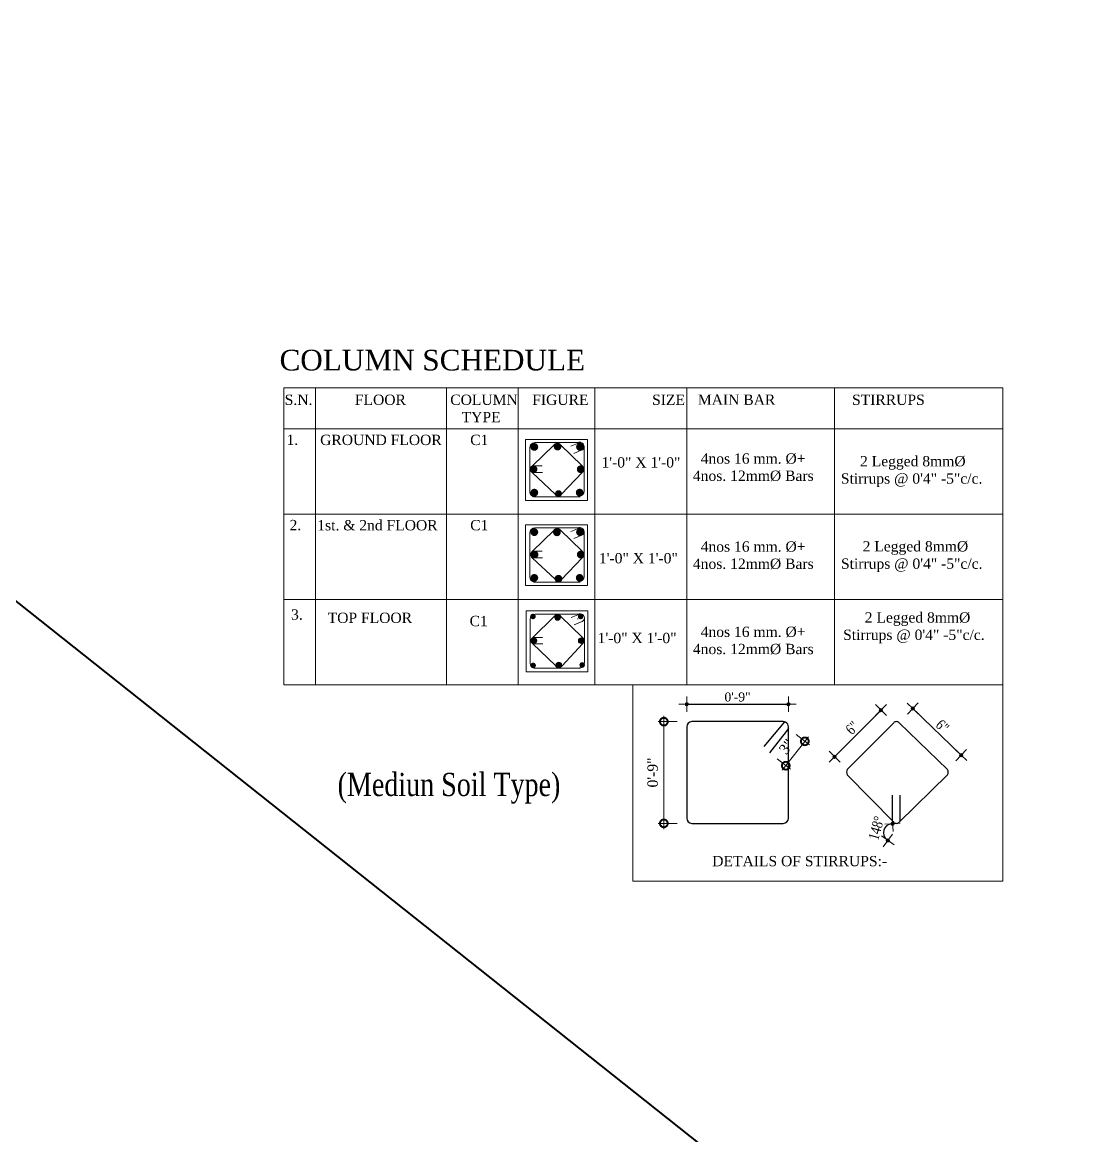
# Model space of a CAD drawing. Header units: feet. Extents: x 4160 to 31260, y -20219 to -1382.
# Drawn here: x 6504 to 7335, y -3973 to -3109 of the extents above; entities that cross this region are included whole.
import ezdxf
from ezdxf.enums import TextEntityAlignment as Align

# ---------------------------------------------------------------- set-up
doc = ezdxf.new("R2010")
doc.units = ezdxf.units.FT
doc.header["$LTSCALE"] = 50
doc.header["$MEASUREMENT"] = 0
doc.header["$PDMODE"] = 34
for name, color, linetype, lineweight in [('Boarder', 145, 'Continuous', 40), ('brain', 7, 'Continuous', 15), ('DIM', 7, 'Continuous', 9), ('DIMENSION', 142, 'Continuous', 13), ('ring', 200, 'Continuous', 15), ('STIRRUP', 10, 'Continuous', 30), ('wall', 6, 'Continuous', 40)]:
    doc.layers.add(name, color=color, linetype=linetype, lineweight=lineweight)
doc.layers.add('Text', color=7, linetype='Continuous')
doc.styles.add('1.8', font='times.ttf', dxfattribs={"width": 0.8, "height": 8})
doc.styles.add('7 INCH', font='times.ttf', dxfattribs={"height": 7})
doc.styles.add('STYLUS', font='times.ttf')
doc.styles.add('TIMES', font='times.ttf')
doc.dimstyles.new('1.1', dxfattribs={"dimscale": 0, "dimtxt": 8, "dimasz": 1, "dimexe": 2, "dimexo": 9, "dimgap": 2, "dimtad": 1, "dimdec": 0, "dimlfac": 0.125, "dimzin": 3, "dimdsep": 46, "dimlunit": 4, "dimtxsty": '1.8', "dimblk": 'DIM', "dimcen": 3, "dimdle": 3, "dimse1": 1, "dimse2": 1, "dimclrd": 256, "dimclre": 256, "dimclrt": 7, "dimadec": 1, "dimazin": 2, "dimtfac": 1, "dimtdec": 0, "dimtix": 1, "dimtofl": 0, "dimtmove": 2, "dimatfit": 3, "dimldrblk": 'ARW', "dimfxl": 2, "dimfrac": 2, "dimtolj": 2, "dimtzin": 0, "dimarcsym": 0})
doc.dimstyles.new('7 INCH', dxfattribs={"dimscale": 0, "dimtxt": 7, "dimasz": 1, "dimexe": 2, "dimexo": 9, "dimgap": 2, "dimtad": 1, "dimdec": 0, "dimzin": 3, "dimdsep": 46, "dimlunit": 4, "dimtxsty": '7 INCH', "dimblk": 'DIM', "dimcen": 3, "dimdle": 3, "dimse1": 1, "dimse2": 1, "dimclrd": 256, "dimclre": 256, "dimclrt": 7, "dimadec": 1, "dimazin": 2, "dimtfac": 1, "dimtdec": 0, "dimtix": 1, "dimtofl": 0, "dimtmove": 2, "dimatfit": 3, "dimldrblk": 'DIM', "dimfxl": 2, "dimfrac": 2, "dimtolj": 2, "dimtzin": 0, "dimarcsym": 0})

# ---------------------------------------------------------------- blocks, each defined once
blk = doc.blocks.new('_DotSmall')
at = {"color": 0, "linetype": 'ByBlock', "const_width": 0.5}
blk.add_lwpolyline([(-0.0625, 0, 1), (0.0625, 0, 1)], format="xyb", close=True, dxfattribs=at)
blk = doc.blocks.new('DIM')
at = {"layer": 'DIMENSION'}
h = blk.add_hatch(color=256, dxfattribs=at)
h.paths.add_polyline_path([(0, 1.28), (0, 0), (1.28, 0, 0.414214)])
h.paths.add_polyline_path([(1.28, 0), (0, 0), (0, -1.28, 0.414214)])
h.paths.add_polyline_path([(0, 0), (-1.28, 0, 0.414214), (0, -1.28)])
h.paths.add_polyline_path([(0, 1.28, 0.414214), (-1.28, 0), (0, 0)])
for p, q in [((-6, 0), (6, 0)), ((0, 6), (0, -6))]:
    blk.add_line(p, q, dxfattribs=at)
blk.add_circle((0, 0), 1.28, dxfattribs=at)
blk = doc.blocks.new('*D209')
at = {"layer": 'Defpoints', "color": 0, "ltscale": 10, "transparency": 16777216}
for p in [(7206.7, -3692.8), (7178.82, -3708.71), (7178.82, -3728.76), (7183.86, -3729.63), (7173.51, -3733.21)]:
    blk.add_point(p, dxfattribs=at)
at = {"layer": 'DIMENSION', "lineweight": -2, "ltscale": 10, "transparency": 16777216}
blk.add_arc((7178.82, -3737.76), 6.99, 98.19949, 229.99845, dxfattribs=at)
for p, rotation in [((7178.82, -3730.77), 4.099747365547044), ((7175.13, -3743.7), 324.0981993445388)]:
    blk.add_blockref('DIM', p, dxfattribs=dict(at, rotation=rotation))
at = {"layer": 'DIMENSION', "color": 7, "ltscale": 10, "transparency": 16777216, "insert": (7166.26, -3734.18), "char_height": 8, "attachment_point": 5, "rotation": 74.09897, "style": '1.8'}
blk.add_mtext('\\A2;148%%D', dxfattribs=at)
blk = doc.blocks.new('ARW')
at = {"layer": 'DIMENSION'}
blk.add_lwpolyline([(-0.5, 0, 0, 3, 0), (-5.5, 0, 0, 0, 0), (-0.5, 0, 0, 0, 0)], format="xyseb", dxfattribs=at)
blk = doc.blocks.new('*D210')
at = {"layer": 'Defpoints', "color": 0, "ltscale": 10, "transparency": 16777216}
for p in [(7179.69, -3652.48), (7133.82, -3678.79), (7143.7, -3688.62)]:
    blk.add_point(p, dxfattribs=at)
at = {"layer": 'DIMENSION', "lineweight": -2, "ltscale": 10, "transparency": 16777216}
blk.add_line((7169.1, -3643.36), (7134.53, -3678.08), dxfattribs=at)
for p, rotation in [((7169.81, -3642.65), 45.12810271448792), ((7133.82, -3678.79), 225.128102714488)]:
    blk.add_blockref('DIM', p, dxfattribs=dict(at, rotation=rotation))
at = {"layer": 'DIMENSION', "color": 7, "ltscale": 10, "transparency": 16777216, "insert": (7147.51, -3656.44), "char_height": 8, "attachment_point": 5, "rotation": 45.1281, "style": '1.8'}
blk.add_mtext('\\A2;6"', dxfattribs=at)
blk = doc.blocks.new('*D211')
at = {"layer": 'Defpoints', "color": 0, "ltscale": 10, "transparency": 16777216}
for p in [(7194.47, -3641.45), (7183.86, -3652.48), (7221.46, -3688.62)]:
    blk.add_point(p, dxfattribs=at)
at = {"layer": 'DIMENSION', "lineweight": -2, "ltscale": 10, "transparency": 16777216}
blk.add_line((7231.35, -3676.89), (7195.19, -3642.14), dxfattribs=at)
for p, rotation in [((7194.47, -3641.45), 136.1315773978483), ((7232.07, -3677.59), 316.1315773978483)]:
    blk.add_blockref('DIM', p, dxfattribs=dict(at, rotation=rotation))
at = {"layer": 'DIMENSION', "color": 7, "ltscale": 10, "transparency": 16777216, "insert": (7217.48, -3655.14), "char_height": 8, "attachment_point": 5, "rotation": 316.13158, "style": '1.8'}
blk.add_mtext('\\A2;6"', dxfattribs=at)
blk = doc.blocks.new('*D212')
at = {"layer": 'Defpoints', "color": 0, "transparency": 16777216}
for p in [(7098.03, -3638.07), (7019.15, -3673.9), (7098.03, -3678.39)]:
    blk.add_point(p, dxfattribs=at)
at = {"layer": 'DIMENSION', "lineweight": -2, "transparency": 16777216}
blk.add_line((7020.15, -3638.07), (7097.03, -3638.07), dxfattribs=at)
at = {"layer": 'DIMENSION', "lineweight": -2, "transparency": 16777216, "rotation": 180}
blk.add_blockref('DIM', (7019.15, -3638.07), dxfattribs=at)
at = {"layer": 'DIMENSION', "lineweight": -2, "transparency": 16777216}
blk.add_blockref('DIM', (7098.03, -3638.07), dxfattribs=at)
at = {"layer": 'DIMENSION', "color": 7, "transparency": 16777216, "insert": (7058.59, -3632.5), "char_height": 7, "attachment_point": 5, "style": '7 INCH'}
blk.add_mtext('\\A2;0\'-9"', dxfattribs=at)

msp = doc.modelspace()

# ---------------------------------------------------------------- hatches: boundary and pattern name
at = {"layer": 'brain'}
h = msp.add_hatch(color=7, dxfattribs=at)
edge = h.paths.add_edge_path()
edge.add_arc((6918.67, -3437.88), 2.16, 0, 360)
h = msp.add_hatch(color=7, dxfattribs=at)
edge = h.paths.add_edge_path()
edge.add_arc((6900.3, -3455.89), 2.16, 0, 360)
h = msp.add_hatch(color=7, dxfattribs=at)
edge = h.paths.add_edge_path()
edge.add_arc((6936.96, -3455.94), 2.16, 0, 360)
h = msp.add_hatch(color=7, dxfattribs=at)
edge = h.paths.add_edge_path()
edge.add_arc((6919.68, -3474.72), 2.16, 0, 360)
h = msp.add_hatch(color=7, dxfattribs=at)
edge = h.paths.add_edge_path()
edge.add_arc((6918.67, -3503.98), 2.16, 0, 360)
h = msp.add_hatch(color=7, dxfattribs=at)
edge = h.paths.add_edge_path()
edge.add_arc((6900.3, -3521.99), 2.16, 0, 360)
h = msp.add_hatch(color=7, dxfattribs=at)
edge = h.paths.add_edge_path()
edge.add_arc((6936.96, -3522.04), 2.16, 0, 360)
h = msp.add_hatch(color=7, dxfattribs=at)
edge = h.paths.add_edge_path()
edge.add_arc((6919.68, -3540.82), 2.16, 0, 360)
h = msp.add_hatch(color=7, dxfattribs=at)
edge = h.paths.add_edge_path()
edge.add_arc((6899.9, -3570.06), 2.16, 0, 360)
h = msp.add_hatch(color=7, dxfattribs=at)
edge = h.paths.add_edge_path()
edge.add_arc((6919.01, -3570.83), 2.16, 0, 360)
h = msp.add_hatch(color=7, dxfattribs=at)
edge = h.paths.add_edge_path()
edge.add_arc((6936.94, -3570.06), 2.16, 0, 360)
h = msp.add_hatch(color=7, dxfattribs=at)
edge = h.paths.add_edge_path()
edge.add_arc((6900.63, -3588.83), 2.16, 0, 360)
h = msp.add_hatch(color=7, dxfattribs=at)
edge = h.paths.add_edge_path()
edge.add_arc((6937.29, -3588.88), 2.16, 0, 360)
h = msp.add_hatch(color=7, dxfattribs=at)
edge = h.paths.add_edge_path()
edge.add_arc((6900.05, -3608.03), 2.16, 0, 360)
h = msp.add_hatch(color=7, dxfattribs=at)
edge = h.paths.add_edge_path()
edge.add_arc((6920.01, -3607.67), 2.16, 0, 360)
h = msp.add_hatch(color=7, dxfattribs=at)
edge = h.paths.add_edge_path()
edge.add_arc((6938.09, -3607.68), 2.16, 0, 360)

# ---------------------------------------------------------------- linework, layer by layer
at = {"layer": 'brain', "color": 7, "const_width": 3}
for points in [[(6899.47, -3438.6, 1), (6902.47, -3438.6, 1)], [(6917.51, -3438.3, 1), (6920.51, -3438.3, 1)], [(6898.8, -3455.89, 1), (6901.8, -3455.89, 1)], [(6935.46, -3455.93, 1), (6938.46, -3455.93, 1)], [(6899.47, -3474.02, 1), (6902.47, -3474.02, 1)], [(6934.66, -3474.02, 1), (6937.66, -3474.02, 1)], [(6899.47, -3504.7, 1), (6902.47, -3504.7, 1)], [(6917.01, -3504.8, 1), (6920.01, -3504.8, 1)], [(6899.65, -3522.05, 1), (6902.65, -3522.05, 1)], [(6935.46, -3522.03, 1), (6938.46, -3522.03, 1)], [(6899.47, -3540.12, 1), (6902.47, -3540.12, 1)], [(6918.18, -3540.82, 1), (6921.18, -3540.82, 1)], [(6934.66, -3540.12, 1), (6937.66, -3540.12, 1)]]:
    msp.add_lwpolyline(points, format="xyb", close=True, dxfattribs=at)
at = {"layer": 'DIM'}
for p, q in [((6706.72, -3392.89), (7264.44, -3392.89)), ((6706.72, -3392.89), (6706.72, -3490.77)), ((6731.2, -3392.89), (6731.2, -3490.77)), ((6832.73, -3392.89), (6832.73, -3490.77)), ((6888.52, -3392.89), (6888.52, -3490.77)), ((6947.81, -3392.89), (6947.81, -3490.77)), ((7019.15, -3392.89), (7019.15, -3490.77)), ((7133.8, -3392.89), (7133.8, -3490.77)), ((7264.44, -3392.89), (7264.44, -3490.77)), ((6706.72, -3424.67), (7264.44, -3424.67)), ((6894.18, -3432.83), (6942.27, -3432.83)), ((6894.18, -3480.03), (6894.18, -3432.83)), ((6936.53, -3435.28), (6901.4, -3435.28)), ((6935.69, -3435.36), (6929.33, -3438.03)), ((6942.27, -3432.83), (6942.27, -3480.03)), ((6897.4, -3439.28), (6897.4, -3473.28)), ((6899.61, -3453.36), (6916.14, -3437.22)), ((6921.21, -3437.03), (6937.83, -3453.04)), ((6937.83, -3440.96), (6931.66, -3443.56)), ((6939.6, -3472.9), (6939.6, -3438.9)), ((6899.61, -3453.36), (6907.07, -3453.36)), ((6907.2, -3458.43), (6899.42, -3458.43)), ((6917.05, -3475.15), (6899.42, -3458.43)), ((6938.01, -3458.43), (6922.11, -3475.34)), ((6900.26, -3477.28), (6936.41, -3477.28)), ((6942.27, -3480.03), (6894.18, -3480.03)), ((6706.72, -3490.77), (6706.72, -3622.97)), ((6706.72, -3490.77), (7264.44, -3490.77)), ((6706.72, -3490.77), (7264.44, -3490.77)), ((6731.2, -3490.77), (6731.2, -3622.97)), ((6832.73, -3490.77), (6832.73, -3622.97)), ((6888.52, -3490.77), (6888.52, -3622.97)), ((6947.81, -3490.77), (6947.81, -3622.97)), ((7019.15, -3490.77), (7019.15, -3622.97)), ((7133.8, -3490.77), (7133.8, -3622.97)), ((7264.44, -3490.77), (7264.44, -3775.27)), ((6894.18, -3498.93), (6942.27, -3498.93)), ((6894.18, -3546.13), (6894.18, -3498.93)), ((6897.4, -3505.38), (6897.4, -3539.38)), ((6899.61, -3519.46), (6916.14, -3503.32)), ((6936.53, -3501.38), (6901.4, -3501.38)), ((6921.21, -3503.13), (6937.83, -3519.14)), ((6935.69, -3501.46), (6929.33, -3504.13)), ((6939.6, -3539), (6939.6, -3505)), ((6942.27, -3498.93), (6942.27, -3546.13)), ((6937.83, -3507.06), (6931.66, -3509.66)), ((6899.61, -3519.46), (6907.07, -3519.46)), ((6907.2, -3524.53), (6899.42, -3524.53)), ((6917.05, -3541.25), (6899.42, -3524.53)), ((6938.01, -3524.53), (6922.11, -3541.44)), ((6942.27, -3546.13), (6894.18, -3546.13)), ((6900.26, -3543.38), (6936.41, -3543.38)), ((6706.72, -3556.87), (7264.44, -3556.87)), ((6894.52, -3565.77), (6942.6, -3565.77)), ((6894.52, -3612.97), (6894.52, -3565.77)), ((6942.6, -3565.77), (6942.6, -3612.97)), ((6897.73, -3572.22), (6897.73, -3606.22)), ((6899.94, -3586.3), (6916.47, -3570.16)), ((6936.86, -3568.22), (6901.73, -3568.22)), ((6921.54, -3569.98), (6938.16, -3585.98)), ((6936.02, -3568.3), (6929.66, -3570.98)), ((6938.16, -3573.91), (6931.99, -3576.5)), ((6939.93, -3605.85), (6939.93, -3571.85)), ((6907.54, -3591.37), (6899.76, -3591.37)), ((6917.38, -3608.09), (6899.76, -3591.37)), ((6899.94, -3586.3), (6907.4, -3586.3)), ((6938.34, -3591.37), (6922.45, -3608.28)), ((6942.6, -3612.97), (6894.52, -3612.97)), ((6900.6, -3610.22), (6936.74, -3610.22)), ((6706.72, -3622.97), (7264.44, -3622.97)), ((6977.25, -3622.97), (6977.25, -3775.27)), ((6977.25, -3775.27), (7264.44, -3775.27))]:
    msp.add_line(p, q, dxfattribs=at)
at = {"layer": 'DIM', "const_width": 3}
for points in [[(6934.9, -3438.6, 1), (6937.9, -3438.6, 1)], [(6934.9, -3504.7, 1), (6937.9, -3504.7, 1)]]:
    msp.add_lwpolyline(points, format="xyb", close=True, dxfattribs=at)
at = {"layer": 'DIM'}
for centre in [(6918.67, -3437.88), (6900.3, -3455.89), (6936.96, -3455.93), (6919.68, -3474.72), (6918.67, -3503.98), (6900.3, -3521.99), (6936.96, -3522.03), (6919.68, -3540.82), (6919.01, -3570.83), (6900.63, -3588.83), (6937.29, -3588.87), (6920.01, -3607.67)]:
    msp.add_circle(centre, 2.16, dxfattribs=at)
for centre, radius, start, end in [((6901.4, -3439.28), 4, 90, 180), ((6918.73, -3438.71), 2.99, 34.05325, 150.16299), ((6936.58, -3438.23), 3.01, 294.49318, 107.34948), ((6901.15, -3455.95), 3.02, 120.66682, 235.11695), ((6935.45, -3455.82), 3.66, 314.44496, 49.51873), ((6901.4, -3473.28), 4, 180, 270), ((6919.62, -3474.1), 2.78, 202.16657, 333.61719), ((6935.6, -3472.9), 4, 270, 0), ((6901.4, -3505.38), 4, 90, 180), ((6918.73, -3504.81), 2.99, 34.05325, 150.16299), ((6936.58, -3504.33), 3.01, 294.49318, 107.34948), ((6901.15, -3522.05), 3.02, 120.66682, 235.11695), ((6935.45, -3521.92), 3.66, 314.44496, 49.51873), ((6901.4, -3539.38), 4, 180, 270), ((6935.6, -3539), 4, 270, 0), ((6919.62, -3540.2), 2.78, 202.16657, 333.61719), ((6901.73, -3572.22), 4, 90, 180), ((6919.06, -3571.65), 2.99, 34.05325, 150.16299), ((6936.92, -3571.17), 3.01, 294.49318, 107.34948), ((6901.48, -3588.9), 3.02, 120.66682, 235.11695), ((6935.78, -3588.76), 3.66, 314.44496, 49.51873), ((6901.73, -3606.22), 4, 180, 270), ((6919.95, -3607.04), 2.78, 202.16657, 333.61719), ((6935.93, -3605.85), 4, 270, 0)]:
    msp.add_arc(centre, radius, start, end, dxfattribs=at)
at = {"layer": 'DIMENSION', "ltscale": 10}
for p, q in [((7011.65, -3651.62), (6996.91, -3651.62)), ((7001.41, -3647.12), (7001.41, -3734.99)), ((7093.24, -3689.31), (7113.53, -3663.33)), ((7103.94, -3661.55), (7114.31, -3669.65)), ((7089.19, -3680.43), (7099.56, -3688.53)), ((7011.65, -3730.49), (6996.91, -3730.49))]:
    msp.add_line(p, q, dxfattribs=at)
at = {"layer": 'ring'}
for centre, radius, start, end in [((6935.6, -3438.9), 4, 63.15314, 90), ((6929.23, -3439.2), 5.21, 359.14213, 4.27644), ((6929.23, -3505.3), 5.21, 359.14213, 4.27644), ((6935.6, -3505), 4, 63.15314, 90), ((6929.56, -3572.14), 5.21, 359.14213, 4.27644), ((6935.93, -3571.85), 4, 63.15314, 90)]:
    msp.add_arc(centre, radius, start, end, dxfattribs=at)
at = {"layer": 'STIRRUP', "color": 5}
for p, q in [((7094.03, -3651.62), (7023.15, -3651.62)), ((7094.95, -3651.72), (7078.88, -3670.8)), ((7019.15, -3655.62), (7019.15, -3726.49)), ((7098.03, -3656.93), (7083.28, -3675.82)), ((7098.03, -3726.49), (7098.03, -3655.62)), ((7178.82, -3728.76), (7178.82, -3708.71)), ((7184.73, -3728.76), (7184.73, -3708.71)), ((7023.15, -3730.49), (7094.03, -3730.49))]:
    msp.add_line(p, q, dxfattribs=at)
msp.add_lwpolyline([(7179.69, -3729.63), (7179.69, -3729.63, 0.414214), (7183.86, -3729.63), (7221.46, -3692.8, 0.28034), (7221.46, -3688.62), (7183.86, -3652.48, 0.414214), (7179.69, -3652.48), (7143.7, -3688.62, 0.254782), (7143.7, -3692.8), (7179.69, -3729.63)], format="xyb", dxfattribs=at)
for centre, radius, start, end in [((7023.15, -3655.62), 4, 90, 180), ((7094.03, -3655.62), 4, 63.15314, 90), ((7094.17, -3655.53), 3.86, 358.69037, 64.46277), ((7023.15, -3726.49), 4, 180, 270), ((7094.03, -3726.49), 4, 270, 0)]:
    msp.add_arc(centre, radius, start, end, dxfattribs=at)
at = {"layer": 'wall', "ltscale": 0.1}
msp.add_line((4159.96, -1702.72), (11400.87, -7447.07), dxfattribs=at)

# ---------------------------------------------------------------- block references
at = {"layer": 'DIMENSION', "ltscale": 10}
for p, xscale, yscale, zscale, rotation in [((7001.41, -3651.62), 12, 12, 12, 90), ((7110.76, -3666.88), 11.99999999999981, 11.99999999999981, 11.99999999999981, 52.00830016815596), ((7096.01, -3685.76), 11.99999999999982, 11.99999999999982, 11.99999999999982, 232.0083001681559), ((7001.41, -3730.49), 12, 12, 12, 270)]:
    msp.add_blockref('_DotSmall', p, dxfattribs=dict(at, xscale=xscale, yscale=yscale, zscale=zscale, rotation=rotation))

# ---------------------------------------------------------------- texts
at = {"layer": 'Boarder', "color": 7, "style": 'STYLUS'}
for s, p in [('S.N.', (6707.39, -3406.03)), ('FLOOR', (6761.77, -3406.01)), ('COLUMN ', (6835.76, -3406.01)), ('FIGURE', (6899.37, -3406.01)), ('SIZE', (6992.31, -3406.03)), ('MAIN BAR', (7027.8, -3405.94)), ('STIRRUPS', (7147.37, -3406.03)), ('1.', (6708.79, -3437.06)), ('GROUND FLOOR', (6734.86, -3437.13)), ('C1', (6851.24, -3437.13)), ('1\'-0" X 1\'-0"', (6953.05, -3454.55)), ('2 Legged 8mm%%C', (7153.57, -3453.65)), ('Stirrups @ 0\'4" -5"c/c.', (7138.7, -3467.08)), ('2.', (6711.14, -3503.16)), ('1st. & 2nd FLOOR', (6732.65, -3503.29)), ('C1', (6851.24, -3503.23)), ('2 Legged 8mm%%C', (7155.57, -3519.65)), ('1\'-0" X 1\'-0"', (6951.08, -3528.87)), ('Stirrups @ 0\'4" -5"c/c.', (7138.8, -3533.08)), ('3.', (6712.31, -3572.55)), (' TOP FLOOR', (6737.69, -3575.09)), ('C1', (6850.8, -3577.58)), ('2 Legged 8mm%%C', (7157.23, -3574.82)), ('1\'-0" X 1\'-0"', (6950.08, -3590.74)), ('Stirrups @ 0\'4" -5"c/c.', (7140.46, -3588.25)), ('DETAILS OF STIRRUPS:-', (7038.94, -3763.73))]:
    msp.add_text(s, height=8, dxfattribs=at).set_placement(p)
at = {"layer": 'Boarder', "color": 7, "insert": (6844.61, -3411.44), "char_height": 8, "width": 34.1413, "attachment_point": 1, "style": 'STYLUS'}
msp.add_mtext('TYPE', dxfattribs=at)
at = {"layer": 'Boarder', "color": 7, "char_height": 8, "attachment_point": 1, "style": 'STYLUS'}
for insert in [(7023.95, -3443.58), (7023.95, -3511.83), (7023.95, -3577.93)]:
    msp.add_mtext('  4nos 16 mm. %%C+\\P4nos. 12mm%%C Bars', dxfattribs=dict(at, insert=insert))
at = {"layer": 'DIM', "color": 7, "char_height": 8, "attachment_point": 5, "style": 'STYLUS'}
for s, insert, rotation in [('\\A1;3"', (7096.58, -3671), 52.0083), ('\\A1;0\'-9"', (6992.77, -3691.05), 90)]:
    msp.add_mtext(s, dxfattribs=dict(at, insert=insert, rotation=rotation))
at = {"layer": 'Text', "style": 'TIMES'}
msp.add_text('COLUMN SCHEDULE', height=16, dxfattribs=at).set_placement((6703.36, -3371.27), align=Align.MIDDLE_LEFT)
at = {"layer": 'Text', "ltscale": 10, "style": '1.8', "width": 0.8}
msp.add_text('(Mediun Soil Type)', height=18, dxfattribs=at).set_placement((6748.42, -3709.3))

# ---------------------------------------------------------------- dimensions: what is measured, and where the dimension line sits
at = {"layer": 'DIMENSION'}
dim = msp.add_linear_dim(base=(7098.03, -3638.07), p1=(7019.15, -3673.9), p2=(7098.03, -3678.39), text='0\'-9"', dimstyle='7 INCH', override={"dimscale": 1}, dxfattribs=at)
dim.commit()
dim.dimension.update_dxf_attribs({"geometry": '*D212', "text_midpoint": (7058.59, -3632.5)})
at = {"layer": 'DIMENSION', "ltscale": 10}
for p1, p2, distance, picture, middle in [((7179.69, -3652.48), (7143.7, -3688.62), -13.94, '*D210', (7147.51, -3656.44)), ((7221.46, -3688.62), (7183.86, -3652.48), -15.31, '*D211', (7217.48, -3655.14))]:
    dim = msp.add_aligned_dim(p1=p1, p2=p2, distance=distance, text='6"', dimstyle='1.1', override={"dimscale": 1}, dxfattribs=at)
    dim.commit()
    dim.dimension.update_dxf_attribs({"geometry": picture, "text_midpoint": middle})
dim = msp.add_angular_dim_2l(base=(7173.51, -3733.21), line1=((7183.86, -3729.63), (7206.7, -3692.8)), line2=((7178.82, -3728.76), (7178.82, -3708.71)), text='148%%D', dimstyle='1.1', override={"dimscale": 1, "dimdec": 1, "dimazin": 1}, dxfattribs=at)
dim.commit()
dim.dimension.update_dxf_attribs({"geometry": '*D209', "text_midpoint": (7166.26, -3734.18)})

doc.saveas('drawing.dxf')
